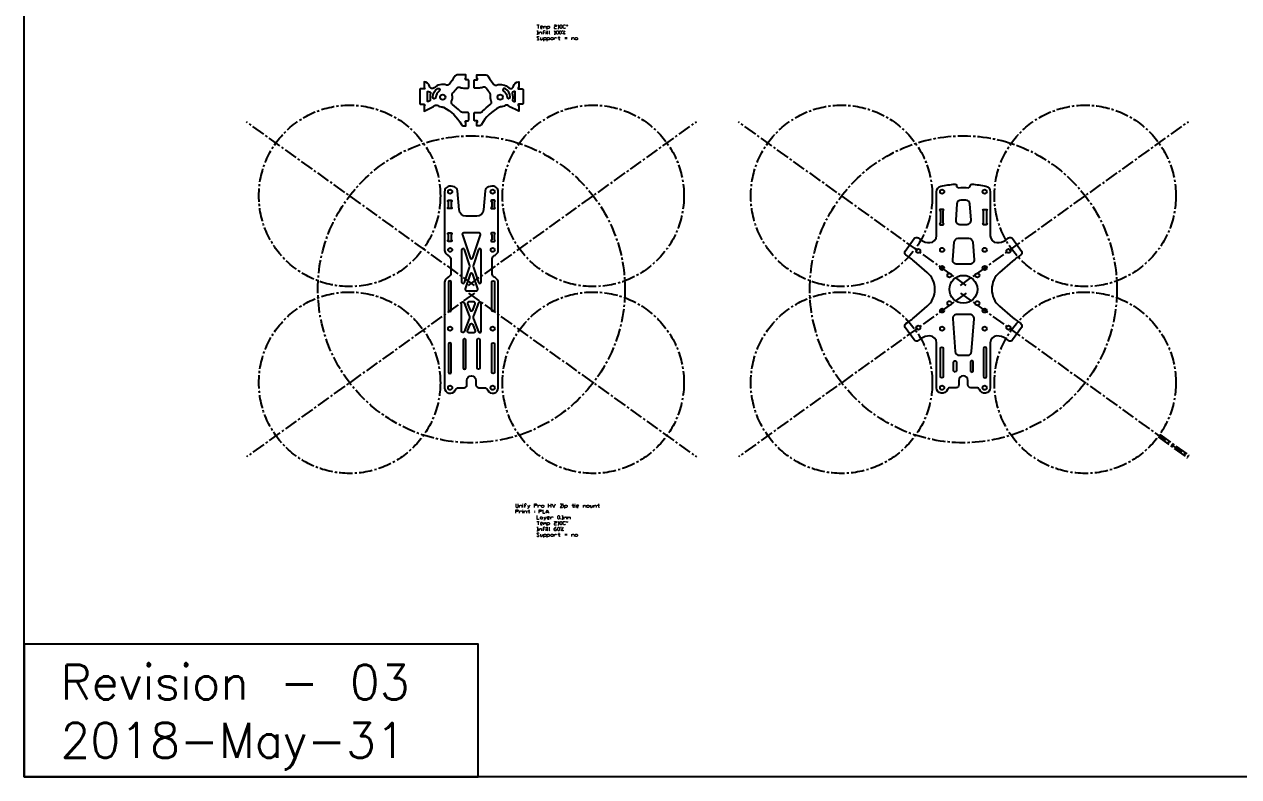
# Model space of a CAD drawing. Header units: millimetres. Extents: x 517 to 3327, y 581 to 1662.
# Drawn here: x 517 to 1387, y 581 to 1120 of the extents above; entities that cross this region are included whole.
import ezdxf

# ---------------------------------------------------------------- set-up
doc = ezdxf.new("R2010")
doc.units = ezdxf.units.MM
doc.header["$LTSCALE"] = 0.5
doc.linetypes.add('CENTER2', pattern=[28.575, 19.05, -3.175, 3.175, -3.175])
for name, color, linetype in [('1', 2, 'Continuous'), ('3', 4, 'Continuous'), ('8', 254, 'Continuous'), ('Cen', 5, 'CENTER2'), ('draw', 1, 'Continuous')]:
    doc.layers.add(name, color=color, linetype=linetype)
doc.styles.get("Standard").update_dxf_attribs({"font": 'txt.shx', "bigfont": 'chineset.shx'})

msp = doc.modelspace()

# ---------------------------------------------------------------- linework, layer by layer
at = {"layer": '1'}
for points in [[(848.772, 857.738, 0.7998843), (856.386, 859.452), (856.386, 935.125, 0.236099), (855.186, 937.526, -0.0058899), (853.03, 939.182, -0.2298893), (851.886, 941.539), (851.886, 951.35, -0.2298893), (853.03, 953.707, -0.0058899), (855.186, 955.363, 0.236099), (856.386, 957.764), (856.386, 999.962, 0.4142136), (852.386, 1003.962), (851.636, 1003.962), (849.295, 1003.335, 0.3152988), (847.083, 1000.698), (845.878, 986.924, -0.3888787), (840.897, 982.36), (833.376, 982.36, -0.3888787), (828.395, 986.924), (827.189, 1000.698, 0.3152988), (824.977, 1003.335), (822.636, 1003.962), (821.886, 1003.962, 0.4142136), (817.886, 999.962), (817.886, 957.764, 0.236099), (819.086, 955.363, -0.0058899), (821.242, 953.707, -0.2298893), (822.386, 951.35), (822.386, 941.539, -0.2298893), (821.242, 939.182, -0.0058899), (819.086, 937.526, 0.236099), (817.886, 935.125), (817.886, 859.452, 0.7998843), (825.5, 857.738, -0.2896899), (828.211, 859.452), (831.886, 859.452, 0.4142136), (833.886, 861.452), (833.886, 864.703, -1), (840.386, 864.703), (840.386, 861.452, 0.4142136), (842.386, 859.452), (846.062, 859.452, -0.2896899)], [(820.636, 987.844, -1), (820.636, 988.844), (820.636, 992.844, -1), (820.636, 993.844), (822.636, 993.844, -1), (822.636, 992.844), (822.636, 988.844, -1), (822.636, 987.844)], [(853.636, 987.844, 1), (853.636, 988.844), (853.636, 992.844, 1), (853.636, 993.844), (851.636, 993.844, 1), (851.636, 992.844), (851.636, 988.844, 1), (851.636, 987.844)], [(820.636, 964.38, -1), (820.636, 965.38), (820.636, 969.38, -1), (820.636, 970.38), (822.636, 970.38, -1), (822.636, 969.38), (822.636, 965.38, -1), (822.636, 964.38)], [(842.702, 970.36), (831.57, 970.36, 0.5134095), (830.623, 969.04), (836.189, 952.602, 0.7171768), (838.083, 952.602), (843.649, 969.04, 0.5134095)], [(853.636, 964.38, 1), (853.636, 965.38), (853.636, 969.38, 1), (853.636, 970.38), (851.636, 970.38, 1), (851.636, 969.38), (851.636, 965.38, 1), (851.636, 964.38)], [(830.136, 958.171), (830.136, 935.202, 0.8487702), (832.083, 934.881), (835.755, 945.724, 0.1647024), (835.755, 947.648), (832.083, 958.491, 0.8487702)], [(842.189, 958.491), (838.518, 947.648, 0.1647024), (838.518, 945.724), (842.189, 934.881, 0.8487702), (844.136, 935.202), (844.136, 958.171, 0.8487702)], [(836.189, 940.771), (832.655, 930.333, 0.5134095), (833.602, 929.012), (840.67, 929.012, 0.5134095), (841.617, 930.333), (838.083, 940.771, 0.7171768)], [(822.636, 935.012, 1), (820.636, 935.012), (820.636, 915.012, 1), (822.636, 915.012)], [(851.636, 935.012, -1), (853.636, 935.012), (853.636, 915.012, -1), (851.636, 915.012)], [(830.056, 920.012, -0.8310868), (831.989, 920.372), (835.597, 911.012, -0.1868641), (835.594, 908.845), (831.988, 899.575, -0.829804), (830.056, 899.938)], [(838.849, 921.012), (835.327, 921.012, 0.527552), (834.395, 919.65), (836.164, 915.102, 0.6851129), (838.029, 915.105), (839.782, 919.653, 0.5265819)], [(844.136, 920.012, 0.8310868), (842.203, 920.372), (838.595, 911.012, 0.1868641), (838.598, 908.845), (842.204, 899.575, 0.829804), (844.136, 899.938)], [(838.849, 898.854), (835.327, 898.854, -0.527552), (834.395, 900.216), (836.164, 904.764, -0.6851129), (838.029, 904.761), (839.782, 900.214, -0.5265819)], [(822.636, 890.607, 1), (820.636, 890.607), (820.636, 870.607, 1), (822.636, 870.607)], [(833.136, 893.673, 1), (831.136, 893.673), (831.136, 873.673, 1), (833.136, 873.673)], [(841.136, 893.673, -1), (843.136, 893.673), (843.136, 873.673, -1), (841.136, 873.673)], [(851.636, 890.607, -1), (853.636, 890.607), (853.636, 870.607, -1), (851.636, 870.607)]]:
    msp.add_lwpolyline(points, format="xyb", close=True, dxfattribs=at)
for centre, radius in [((821.886, 999.962), 1.5), ((852.386, 999.962), 1.5), ((821.886, 958.262), 1.45), ((852.386, 958.262), 1.45), ((821.886, 901.762), 1.5), ((852.386, 901.762), 1.5), ((821.886, 859.452), 1.5), ((852.386, 859.452), 1.5)]:
    msp.add_circle(centre, radius, dxfattribs=at)
at = {"layer": '3'}
for points in [[(1231.209, 957.418, -0.4142136), (1230.751, 954.627), (1228.323, 952.883, 0.0218201), (1224.894, 950.187), (1215.54, 942.146, 0.4590972), (1215.54, 917.879), (1224.894, 909.838, 0.0218201), (1228.323, 907.142), (1230.751, 905.398, -0.4142136), (1231.209, 902.607), (1224.793, 893.672, -0.4142136), (1222.002, 893.214), (1219.906, 894.719, 0.1683584), (1213.629, 896.586, 0.4012582), (1208.851, 891.591), (1208.851, 859.452, -0.843039), (1201.08, 858.119, 0.3178372), (1199.194, 859.452), (1194.851, 859.452, -0.4142136), (1192.851, 861.452), (1192.851, 864.703, 1), (1186.351, 864.703), (1186.351, 861.452, -0.4142136), (1184.351, 859.452), (1180.008, 859.452, 0.3178372), (1178.123, 858.119, -0.843039), (1170.351, 859.452), (1170.351, 891.591, 0.4012582), (1165.573, 896.586, 0.1683584), (1159.297, 894.719), (1157.2, 893.214, -0.4142136), (1154.409, 893.672), (1147.993, 902.607, -0.4142136), (1148.451, 905.398), (1150.88, 907.142, 0.0218201), (1154.308, 909.838), (1163.663, 917.879, 0.4590972), (1163.663, 942.146), (1154.308, 950.187, 0.0218201), (1150.88, 952.883), (1148.451, 954.627, -0.4142136), (1147.993, 957.418), (1154.409, 966.353, -0.4142136), (1157.2, 966.811), (1159.297, 965.306, 0.1683584), (1165.573, 963.438, 0.4012582), (1170.351, 968.433), (1170.351, 999.962, -0.352652), (1173.499, 1003.87, -0.0339465), (1183.642, 1005.37, -0.4117713), (1184.717, 1004.46), (1184.778, 1003.757, 0.4038596), (1185.826, 1002.846, -0.0258992), (1193.377, 1002.846, 0.4038596), (1194.424, 1003.757), (1194.486, 1004.46, -0.4117713), (1195.561, 1005.37, -0.0339465), (1205.703, 1003.87, -0.352652), (1208.851, 999.962), (1208.851, 968.433, 0.4012582), (1213.629, 963.438, 0.1683584), (1219.906, 965.306), (1222.002, 966.811, -0.4142136), (1224.793, 966.353)], [(1184.917, 991.141), (1184.077, 979.767, 0.4359682), (1187.069, 976.547), (1192.134, 976.547, 0.4359682), (1195.126, 979.767), (1194.286, 991.141, 0.3847912), (1191.378, 993.919, 0.0138951), (1187.825, 993.919, 0.3847912)], [(1175.101, 986.293, 1), (1175.101, 987.293), (1173.101, 987.293, 1), (1173.101, 986.293), (1173.101, 977.293, 1), (1173.101, 976.293), (1175.101, 976.293, 1), (1175.101, 977.293)], [(1204.101, 986.293, -1), (1204.101, 987.293), (1206.101, 987.293, -1), (1206.101, 986.293), (1206.101, 977.293, -1), (1206.101, 976.293), (1204.101, 976.293, -1), (1204.101, 977.293)], [(1184.962, 948.012, -0.4359682), (1181.97, 951.233), (1182.895, 963.767, -0.3927885), (1185.887, 966.547), (1193.315, 966.547, -0.3927885), (1196.307, 963.767), (1197.233, 951.233, -0.4359682), (1194.241, 948.012)], [(1183.691, 885.475, 0.3927885), (1186.683, 882.696), (1192.519, 882.696, 0.3927885), (1195.511, 885.475), (1197.233, 908.791, 0.4359682), (1194.241, 912.012), (1184.962, 912.012, 0.4359682), (1181.97, 908.791)], [(1173.101, 887.607, -1), (1175.101, 887.607), (1175.101, 867.607, -1), (1173.101, 867.607)], [(1206.101, 887.607, 1), (1204.101, 887.607), (1204.101, 867.607, 1), (1206.101, 867.607)], [(1183.601, 870.696, -0.4142136), (1182.601, 871.696), (1182.601, 877.696, -0.4142136), (1183.601, 878.696), (1183.601, 878.696, -0.4142136), (1184.601, 877.696), (1184.601, 871.696, -0.4142136)], [(1195.601, 870.696, 0.4142136), (1196.601, 871.696), (1196.601, 877.696, 0.4142136), (1195.601, 878.696), (1195.601, 878.696, 0.4142136), (1194.601, 877.696), (1194.601, 871.696, 0.4142136)]]:
    msp.add_lwpolyline(points, format="xyb", close=True, dxfattribs=at)
for centre, radius in [((1174.351, 999.962), 1.5), ((1204.851, 999.962), 1.5), ((1157.293, 957.511), 1.45), ((1174.351, 958.262), 1.5), ((1174.351, 958.262), 1.5), ((1204.851, 958.262), 1.5), ((1204.851, 958.262), 1.5), ((1221.909, 957.511), 1.45), ((1174.351, 945.262), 1.45), ((1189.601, 930.012), 10), ((1204.851, 945.262), 1.45), ((1174.351, 914.762), 1.45), ((1204.851, 914.762), 1.45), ((1157.293, 902.514), 1.45), ((1174.351, 901.762), 1.5), ((1174.351, 901.762), 1.5), ((1204.851, 901.762), 1.5), ((1204.851, 901.762), 1.5), ((1221.909, 902.514), 1.45), ((1174.351, 859.452), 1.5), ((1204.851, 859.452), 1.5)]:
    msp.add_circle(centre, radius, dxfattribs=at)
at = {"layer": '8'}
for points in [[(834.683, 1050.732, 0.4142136), (835.183, 1051.232), (835.183, 1056.232, 0.4142136), (834.683, 1056.732), (831.271, 1056.732, -0.2063232), (829.09, 1057.672, 0.0508917), (823.613, 1062.401, -0.3596555), (822.934, 1064.857, 0.1544155), (823.415, 1069.052, -0.2342642), (823.886, 1070.765, 0.0190984), (826.641, 1074.102, -0.3274943), (828.911, 1074.77, 0.0869904), (832.183, 1074.196), (834.683, 1074.196, 0.4142136), (835.183, 1074.696), (835.183, 1079.696, 0.4142136), (834.683, 1080.196), (833.183, 1080.196, -1), (833.183, 1081.196), (833.183, 1083.814), (827.58, 1083.814, 0.2631064), (825.009, 1082.361, -0.0316531), (821.364, 1077.089, -0.3092613), (819.209, 1076.416, 0.2655953), (810.4, 1074.428, -0.5794785), (807.094, 1075.484, 0.3536134), (803.183, 1078.645), (803.183, 1078.645), (803.183, 1074.645, -1), (803.183, 1073.645), (800.683, 1073.645, 0.4142136), (800.183, 1073.145), (800.183, 1063.145, 0.4142136), (800.683, 1062.645), (803.183, 1062.645, -1), (803.183, 1061.645), (803.183, 1057.645, 0.0394384), (810.898, 1061.666, -0.280467), (812.978, 1061.692, 0.1239302), (816.255, 1060.721, -0.1077809), (817.079, 1060.505, -0.1487548), (829.932, 1048.139, 0.2717746), (831.678, 1047.114), (833.183, 1047.114), (833.183, 1049.732, -1), (833.183, 1050.732)], [(839.589, 1050.732, -0.4142136), (839.089, 1051.232), (839.089, 1056.232, -0.4142136), (839.589, 1056.732), (843.001, 1056.732, 0.2063232), (845.182, 1057.672, -0.0508917), (850.659, 1062.401, 0.3596555), (851.339, 1064.857, -0.1544155), (850.857, 1069.052, 0.2342642), (850.386, 1070.765, -0.0190984), (847.631, 1074.102, 0.3274943), (845.361, 1074.77, -0.0869904), (842.089, 1074.196), (839.589, 1074.196, -0.4142136), (839.089, 1074.696), (839.089, 1079.696, -0.4142136), (839.589, 1080.196), (841.089, 1080.196, 1), (841.089, 1081.196), (841.089, 1083.814), (846.692, 1083.814, -0.2631064), (849.263, 1082.361, 0.0316531), (852.908, 1077.089, 0.3092613), (855.063, 1076.416, -0.2655953), (863.872, 1074.428, 0.5794785), (867.178, 1075.484, -0.3536134), (871.089, 1078.645), (871.089, 1078.645), (871.089, 1074.645, 1), (871.089, 1073.645), (873.589, 1073.645, -0.4142136), (874.089, 1073.145), (874.089, 1063.145, -0.4142136), (873.589, 1062.645), (871.089, 1062.645, 1), (871.089, 1061.645), (871.089, 1057.645, -0.0394384), (863.374, 1061.666, 0.280467), (861.294, 1061.692, -0.1239302), (858.017, 1060.721, 0.1077809), (857.193, 1060.505, 0.1487548), (844.34, 1048.139, -0.2717746), (842.594, 1047.114), (841.089, 1047.114), (841.089, 1049.732, 1), (841.089, 1050.732)], [(807.927, 1070.641, 0.1401476), (807.683, 1065.644, -0.3321362), (807.443, 1065.096, -0.0055986), (806.42, 1064.528, -0.5679591), (805.683, 1064.968), (805.683, 1071.413, -0.5952668), (806.456, 1071.833, 0.0643746), (807.611, 1071.277, -0.4164342)], [(809.444, 1067.715, -0.2679492), (812.994, 1073.864, -1), (814.094, 1071.959, 0.2679492), (811.644, 1067.715, -1)], [(864.828, 1067.715, 0.2679492), (861.278, 1073.864, 1), (860.178, 1071.959, -0.2679492), (862.628, 1067.715, 1)], [(866.345, 1070.641, -0.1401476), (866.589, 1065.644, 0.3321362), (866.829, 1065.096, 0.0055986), (867.852, 1064.528, 0.5679591), (868.589, 1064.968), (868.589, 1071.413, 0.5952668), (867.817, 1071.833, -0.0643746), (866.661, 1071.277, 0.4164342)]]:
    msp.add_lwpolyline(points, format="xyb", close=True, dxfattribs=at)
for centre in [(816.544, 1067.715), (857.728, 1067.715)]:
    msp.add_circle(centre, 1.9, dxfattribs=at)
at = {"layer": 'Cen'}
for p, q in [((839.218, 932.817), (675.95, 1050.053)), ((835.054, 932.817), (998.323, 1050.053)), ((1191.683, 932.817), (1028.415, 1050.053)), ((1187.519, 932.817), (1350.788, 1050.053)), ((839.218, 927.208), (675.95, 809.971)), ((835.054, 927.208), (998.323, 809.971)), ((1191.683, 927.208), (1028.415, 809.971)), ((1187.519, 927.208), (1350.788, 809.971)), ((1329.079, 824.328), (1350.205, 809.159)), ((1330.246, 825.953), (1351.371, 810.784))]:
    msp.add_line(p, q, dxfattribs=at)
for centre, radius in [((749.867, 996.976), 65), ((924.405, 996.976), 65), ((1102.332, 996.976), 65), ((1276.87, 996.976), 65), ((837.136, 930.012), 110), ((1189.601, 930.012), 110), ((749.867, 863.049), 65), ((924.405, 863.049), 65), ((1102.332, 863.049), 65), ((1276.87, 863.049), 65)]:
    msp.add_circle(centre, radius, dxfattribs=at)
at = {"layer": 'draw'}
for points in [[(516.78, 1662.373), (3327.338, 1662.373), (3327.338, 580.661), (516.78, 580.661)], [(516.78, 580.661), (842.046, 580.661), (842.046, 675.744), (516.78, 675.744)]]:
    msp.add_lwpolyline(points, close=True, dxfattribs=at)
at = {"layer": 'draw', "lineweight": 0}
for points in [[(884.01, 1119.536), (885.676, 1119.536)], [(884.01, 1115.37), (884.843, 1115.37)], [(884.442, 1115.37), (884.442, 1112.87)], [(884.843, 1119.536), (884.843, 1117.036)], [(885.676, 1112.87), (885.676, 1114.536)], [(885.676, 1113.703), (886.509, 1114.536), (886.941, 1114.536), (887.343, 1114.135), (887.343, 1112.87)], [(886.509, 1117.869), (887.775, 1117.869), (888.176, 1118.301), (887.775, 1118.703), (886.941, 1118.703), (886.509, 1118.301), (886.509, 1117.468), (886.941, 1117.036), (887.775, 1117.036)], [(888.176, 1114.135), (889.441, 1114.135)], [(889.842, 1114.968), (889.441, 1115.37), (889.009, 1115.37), (888.608, 1114.968), (888.608, 1112.87)], [(889.009, 1117.036), (889.009, 1118.703)], [(889.009, 1118.301), (889.441, 1118.703), (889.842, 1118.301), (889.842, 1117.869)], [(889.842, 1118.301), (890.274, 1118.703), (890.676, 1118.301), (890.676, 1117.036)], [(890.676, 1114.968), (890.676, 1115.37)], [(890.676, 1112.87), (890.676, 1114.536)], [(891.509, 1116.203), (891.509, 1118.703)], [(891.509, 1118.301), (891.941, 1118.703), (892.774, 1118.703), (893.175, 1118.301), (893.175, 1117.468), (892.774, 1117.036), (891.509, 1117.036)], [(891.509, 1115.37), (891.509, 1113.302), (891.941, 1112.87)], [(892.774, 1115.37), (892.774, 1113.302), (893.175, 1112.87)], [(896.508, 1119.135), (896.94, 1119.536), (897.774, 1119.536), (898.175, 1119.135), (898.175, 1118.703), (897.774, 1118.301), (896.94, 1118.301), (896.508, 1117.869), (896.508, 1117.036), (898.175, 1117.036)], [(896.508, 1114.968), (896.94, 1115.37), (896.94, 1112.87)], [(899.008, 1119.135), (899.44, 1119.536), (899.44, 1117.036)], [(899.008, 1117.036), (899.841, 1117.036)], [(904.008, 1115.37), (902.341, 1112.87)], [(904.44, 1117.468), (904.008, 1117.036), (903.174, 1117.036), (902.773, 1117.468), (902.773, 1119.135), (903.174, 1119.536), (904.008, 1119.536), (904.44, 1119.135)], [(884.01, 1112.87), (884.843, 1112.87)], [(884.01, 1109.136), (884.442, 1108.704), (885.275, 1108.704), (885.676, 1109.136), (884.01, 1110.802), (884.442, 1111.203), (885.275, 1111.203), (885.676, 1110.802)], [(886.509, 1110.37), (886.509, 1109.136), (886.941, 1108.704), (887.343, 1108.704), (888.176, 1109.537)], [(888.176, 1110.37), (888.176, 1108.704)], [(889.009, 1107.87), (889.009, 1110.37)], [(889.009, 1109.969), (889.441, 1110.37), (890.274, 1110.37), (890.676, 1109.969), (890.676, 1109.136), (890.274, 1108.704), (889.009, 1108.704)], [(891.509, 1107.87), (891.509, 1110.37)], [(891.509, 1109.969), (891.941, 1110.37), (892.774, 1110.37), (893.175, 1109.969), (893.175, 1109.136), (892.774, 1108.704), (891.509, 1108.704)], [(896.508, 1112.87), (897.342, 1112.87)], [(896.508, 1108.704), (896.508, 1110.37)], [(896.508, 1109.537), (897.342, 1110.37), (897.774, 1110.37), (898.175, 1109.969)], [(899.008, 1110.37), (900.675, 1110.37)], [(899.841, 1111.203), (899.841, 1109.136), (900.273, 1108.704), (900.675, 1109.136)], [(904.008, 1110.37), (905.674, 1110.37)], [(905.674, 1109.537), (904.008, 1109.537)], [(909.007, 1108.704), (909.007, 1110.37)], [(909.007, 1109.537), (909.84, 1110.37), (910.241, 1110.37), (910.674, 1109.969), (910.674, 1108.704)], [(869.042, 776.175), (869.042, 774.108), (869.443, 773.676), (870.276, 773.676), (870.708, 774.108), (870.708, 776.175)], [(871.542, 773.676), (871.542, 775.342)], [(871.542, 774.509), (872.375, 775.342), (872.776, 775.342), (873.208, 774.941), (873.208, 773.676)], [(874.041, 775.774), (874.041, 776.175)], [(874.041, 773.676), (874.041, 775.342)], [(874.875, 774.941), (876.109, 774.941)], [(876.541, 775.774), (876.109, 776.175), (875.708, 776.175), (875.276, 775.774), (875.276, 773.676)], [(877.374, 775.342), (878.208, 773.676)], [(879.041, 775.342), (877.776, 772.842), (877.374, 772.842)], [(882.343, 773.676), (882.343, 776.175), (883.608, 776.175), (884.01, 775.774), (884.01, 775.342), (883.608, 774.941), (882.343, 774.941)], [(884.843, 773.676), (884.843, 775.342)], [(884.843, 774.509), (885.676, 775.342), (886.108, 775.342), (886.509, 774.941)], [(892.342, 773.676), (892.342, 776.175)], [(892.342, 774.941), (894.009, 774.941)], [(894.009, 776.175), (894.009, 773.676)], [(894.842, 776.175), (896.107, 773.676), (897.342, 776.175)], [(900.675, 776.175), (902.341, 776.175), (900.675, 773.676), (902.341, 773.676)], [(903.174, 775.774), (903.174, 776.175)], [(903.174, 773.676), (903.174, 775.342)], [(904.008, 772.842), (904.008, 775.342)], [(904.008, 774.941), (904.44, 775.342), (905.273, 775.342), (905.674, 774.941), (905.674, 774.108), (905.273, 773.676), (904.008, 773.676)], [(909.007, 775.342), (910.674, 775.342)], [(909.84, 776.175), (909.84, 774.108), (910.241, 773.676), (910.674, 774.108)], [(911.507, 775.774), (911.507, 776.175)], [(911.507, 773.676), (911.507, 775.342)], [(912.34, 774.509), (913.574, 774.509), (914.007, 774.941), (913.574, 775.342), (912.741, 775.342), (912.34, 774.941), (912.34, 774.108), (912.741, 773.676), (913.574, 773.676)], [(917.34, 773.676), (917.34, 775.342)], [(917.34, 774.941), (917.741, 775.342), (918.173, 774.941), (918.173, 774.509)], [(918.173, 774.941), (918.574, 775.342), (919.006, 774.941), (919.006, 773.676)], [(922.339, 775.342), (922.339, 774.108), (922.74, 773.676), (923.172, 773.676), (924.006, 774.509)], [(924.006, 775.342), (924.006, 773.676)], [(924.839, 773.676), (924.839, 775.342)], [(924.839, 774.509), (925.672, 775.342), (926.073, 775.342), (926.505, 774.941), (926.505, 773.676)], [(927.339, 775.342), (929.005, 775.342)], [(928.172, 776.175), (928.172, 774.108), (928.573, 773.676), (929.005, 774.108)], [(869.042, 769.509), (869.042, 772.009), (870.276, 772.009), (870.708, 771.608), (870.708, 771.176), (870.276, 770.775), (869.042, 770.775)], [(871.542, 769.509), (871.542, 771.176)], [(871.542, 770.343), (872.375, 771.176), (872.776, 771.176), (873.208, 770.775)], [(874.041, 771.608), (874.041, 772.009)], [(874.041, 769.509), (874.041, 771.176)], [(874.875, 769.509), (874.875, 771.176)], [(874.875, 770.343), (875.708, 771.176), (876.109, 771.176), (876.541, 770.775), (876.541, 769.509)], [(877.374, 771.176), (879.041, 771.176)], [(878.208, 772.009), (878.208, 769.941), (878.609, 769.509), (879.041, 769.941)], [(882.343, 771.176), (882.343, 770.775)], [(882.343, 770.343), (882.343, 769.941)], [(884.01, 767.843), (884.01, 765.343), (885.676, 765.343)], [(885.676, 769.509), (885.676, 772.009), (886.941, 772.009), (887.343, 771.608), (887.343, 771.176), (886.941, 770.775), (885.676, 770.775)], [(887.775, 765.775), (888.176, 765.343)], [(888.176, 772.009), (888.176, 769.509), (889.842, 769.509)], [(889.009, 767.01), (889.842, 765.343)], [(890.676, 767.01), (889.441, 764.51), (889.009, 764.51)], [(890.676, 769.509), (890.676, 770.343), (891.509, 772.009), (892.342, 770.343), (892.342, 769.509)], [(890.676, 770.343), (892.342, 770.343)], [(891.509, 766.176), (892.774, 766.176), (893.175, 766.608), (892.774, 767.01), (891.941, 767.01), (891.509, 766.608), (891.509, 765.775), (891.941, 765.343), (892.774, 765.343)], [(894.009, 765.343), (894.009, 767.01)], [(894.009, 766.176), (894.842, 767.01), (895.274, 767.01), (895.675, 766.608)], [(901.107, 765.343), (901.107, 765.775)], [(901.94, 767.442), (902.341, 767.843), (902.341, 765.343)], [(903.606, 765.343), (903.606, 767.01)], [(903.606, 766.608), (904.008, 767.01), (904.44, 766.608), (904.44, 766.176)], [(904.44, 766.608), (904.841, 767.01), (905.273, 766.608), (905.273, 765.343)], [(906.106, 765.343), (906.106, 767.01)], [(906.106, 766.608), (906.507, 767.01), (906.939, 766.608), (906.939, 766.176)], [(906.939, 766.608), (907.341, 767.01), (907.773, 766.608), (907.773, 765.343)], [(884.01, 763.677), (885.676, 763.677)], [(884.01, 759.51), (884.843, 759.51)], [(884.01, 757.011), (884.843, 757.011)], [(884.442, 759.51), (884.442, 757.011)], [(884.843, 763.677), (884.843, 761.177)], [(885.676, 757.011), (885.676, 758.677)], [(885.676, 757.844), (886.509, 758.677), (886.941, 758.677), (887.343, 758.276), (887.343, 757.011)], [(886.509, 762.01), (887.775, 762.01), (888.176, 762.442), (887.775, 762.843), (886.941, 762.843), (886.509, 762.442), (886.509, 761.609), (886.941, 761.177), (887.775, 761.177)], [(888.176, 758.276), (889.441, 758.276)], [(889.842, 759.109), (889.441, 759.51), (889.009, 759.51), (888.608, 759.109), (888.608, 757.011)], [(889.009, 761.177), (889.009, 762.843)], [(889.009, 762.442), (889.441, 762.843), (889.842, 762.442), (889.842, 762.01)], [(889.842, 762.442), (890.274, 762.843), (890.676, 762.442), (890.676, 761.177)], [(890.676, 759.109), (890.676, 759.51)], [(890.676, 757.011), (890.676, 758.677)], [(891.509, 760.344), (891.509, 762.843)], [(891.509, 762.442), (891.941, 762.843), (892.774, 762.843), (893.175, 762.442), (893.175, 761.609), (892.774, 761.177), (891.509, 761.177)], [(891.509, 759.51), (891.509, 757.443), (891.941, 757.011)], [(892.774, 759.51), (892.774, 757.443), (893.175, 757.011)], [(896.508, 763.275), (896.94, 763.677), (897.774, 763.677), (898.175, 763.275), (898.175, 762.843), (897.774, 762.442), (896.94, 762.442), (896.508, 762.01), (896.508, 761.177), (898.175, 761.177)], [(896.508, 758.276), (897.774, 758.276), (898.175, 757.844), (898.175, 757.443), (897.774, 757.011), (896.94, 757.011), (896.508, 757.443), (896.508, 758.677), (897.342, 759.51), (897.774, 759.51)], [(899.008, 763.275), (899.44, 763.677), (899.44, 761.177)], [(899.008, 761.177), (899.841, 761.177)], [(902.773, 759.51), (901.107, 757.011)], [(901.94, 765.343), (902.773, 765.343)], [(904.44, 761.609), (904.008, 761.177), (903.174, 761.177), (902.773, 761.609), (902.773, 763.275), (903.174, 763.677), (904.008, 763.677), (904.44, 763.275)], [(884.01, 753.276), (884.442, 752.844), (885.275, 752.844), (885.676, 753.276), (884.01, 754.943), (884.442, 755.344), (885.275, 755.344), (885.676, 754.943)], [(886.509, 754.511), (886.509, 753.276), (886.941, 752.844), (887.343, 752.844), (888.176, 753.678)], [(888.176, 754.511), (888.176, 752.844)], [(889.009, 752.011), (889.009, 754.511)], [(889.009, 754.11), (889.441, 754.511), (890.274, 754.511), (890.676, 754.11), (890.676, 753.276), (890.274, 752.844), (889.009, 752.844)], [(891.509, 752.011), (891.509, 754.511)], [(891.509, 754.11), (891.941, 754.511), (892.774, 754.511), (893.175, 754.11), (893.175, 753.276), (892.774, 752.844), (891.509, 752.844)], [(896.508, 752.844), (896.508, 754.511)], [(896.508, 753.678), (897.342, 754.511), (897.774, 754.511), (898.175, 754.11)], [(899.008, 754.511), (900.675, 754.511)], [(899.841, 755.344), (899.841, 753.276), (900.273, 752.844), (900.675, 753.276)], [(904.008, 754.511), (905.674, 754.511)], [(905.674, 753.678), (904.008, 753.678)], [(909.007, 752.844), (909.007, 754.511)], [(909.007, 753.678), (909.84, 754.511), (910.241, 754.511), (910.674, 754.11), (910.674, 752.844)]]:
    msp.add_lwpolyline(points, dxfattribs=at)
for points in [[(898.607, 1112.87), (898.175, 1113.302), (898.175, 1114.968), (898.607, 1115.37), (899.008, 1115.37), (899.44, 1114.968), (899.44, 1113.302), (899.008, 1112.87), (898.607, 1112.87)], [(900.675, 1112.87), (900.273, 1113.302), (900.273, 1114.968), (900.675, 1115.37), (901.107, 1115.37), (901.508, 1114.968), (901.508, 1113.302), (901.107, 1112.87), (900.675, 1112.87)], [(901.107, 1117.036), (900.675, 1117.468), (900.675, 1119.135), (901.107, 1119.536), (901.508, 1119.536), (901.94, 1119.135), (901.94, 1117.468), (901.508, 1117.036), (901.107, 1117.036)], [(902.341, 1115.37), (902.341, 1114.968), (902.773, 1114.968), (902.773, 1115.37), (902.341, 1115.37)], [(905.273, 1119.135), (905.674, 1119.536), (906.106, 1119.135), (905.674, 1118.703), (905.273, 1119.135)], [(895.274, 1108.704), (894.441, 1108.704), (894.009, 1109.136), (894.009, 1109.969), (894.441, 1110.37), (895.274, 1110.37), (895.675, 1109.969), (895.675, 1109.136), (895.274, 1108.704)], [(904.008, 1112.87), (903.606, 1112.87), (903.606, 1113.302), (904.008, 1113.302), (904.008, 1112.87)], [(912.741, 1108.704), (911.908, 1108.704), (911.507, 1109.136), (911.507, 1109.969), (911.908, 1110.37), (912.741, 1110.37), (913.173, 1109.969), (913.173, 1109.136), (912.741, 1108.704)], [(888.608, 773.676), (887.775, 773.676), (887.343, 774.108), (887.343, 774.941), (887.775, 775.342), (888.608, 775.342), (889.009, 774.941), (889.009, 774.108), (888.608, 773.676)], [(921.074, 773.676), (920.24, 773.676), (919.839, 774.108), (919.839, 774.941), (920.24, 775.342), (921.074, 775.342), (921.506, 774.941), (921.506, 774.108), (921.074, 773.676)], [(887.343, 765.343), (886.941, 765.343), (886.509, 765.775), (886.509, 766.608), (886.941, 767.01), (887.343, 767.01), (887.775, 766.608), (887.775, 765.775), (887.343, 765.343)], [(899.44, 765.343), (899.008, 765.775), (899.008, 767.442), (899.44, 767.843), (899.841, 767.843), (900.273, 767.442), (900.273, 765.775), (899.841, 765.343), (899.44, 765.343)], [(899.44, 757.011), (899.008, 757.443), (899.008, 759.109), (899.44, 759.51), (899.841, 759.51), (900.273, 759.109), (900.273, 757.443), (899.841, 757.011), (899.44, 757.011)], [(901.107, 761.177), (900.675, 761.609), (900.675, 763.275), (901.107, 763.677), (901.508, 763.677), (901.94, 763.275), (901.94, 761.609), (901.508, 761.177), (901.107, 761.177)], [(901.107, 759.51), (901.107, 759.109), (901.508, 759.109), (901.508, 759.51), (901.107, 759.51)], [(902.773, 757.011), (902.341, 757.011), (902.341, 757.443), (902.773, 757.443), (902.773, 757.011)], [(905.273, 763.275), (905.674, 763.677), (906.106, 763.275), (905.674, 762.843), (905.273, 763.275)], [(895.274, 752.844), (894.441, 752.844), (894.009, 753.276), (894.009, 754.11), (894.441, 754.511), (895.274, 754.511), (895.675, 754.11), (895.675, 753.276), (895.274, 752.844)], [(912.741, 752.844), (911.908, 752.844), (911.507, 753.276), (911.507, 754.11), (911.908, 754.511), (912.741, 754.511), (913.173, 754.11), (913.173, 753.276), (912.741, 752.844)]]:
    msp.add_lwpolyline(points, close=True, dxfattribs=at)
at = {"layer": 'draw'}
for centre in [(1179.601, 940.012), (1199.601, 940.012), (1179.601, 920.012), (1199.601, 920.012)]:
    msp.add_circle(centre, 1.5, dxfattribs=at)

# ---------------------------------------------------------------- texts
for s, p in [('Revision - 03', (542.633, 635.934)), ('2018-May-31', (542.633, 594.268))]:
    msp.add_text(s, height=25, dxfattribs=at).set_placement(p)

doc.saveas('drawing.dxf')
